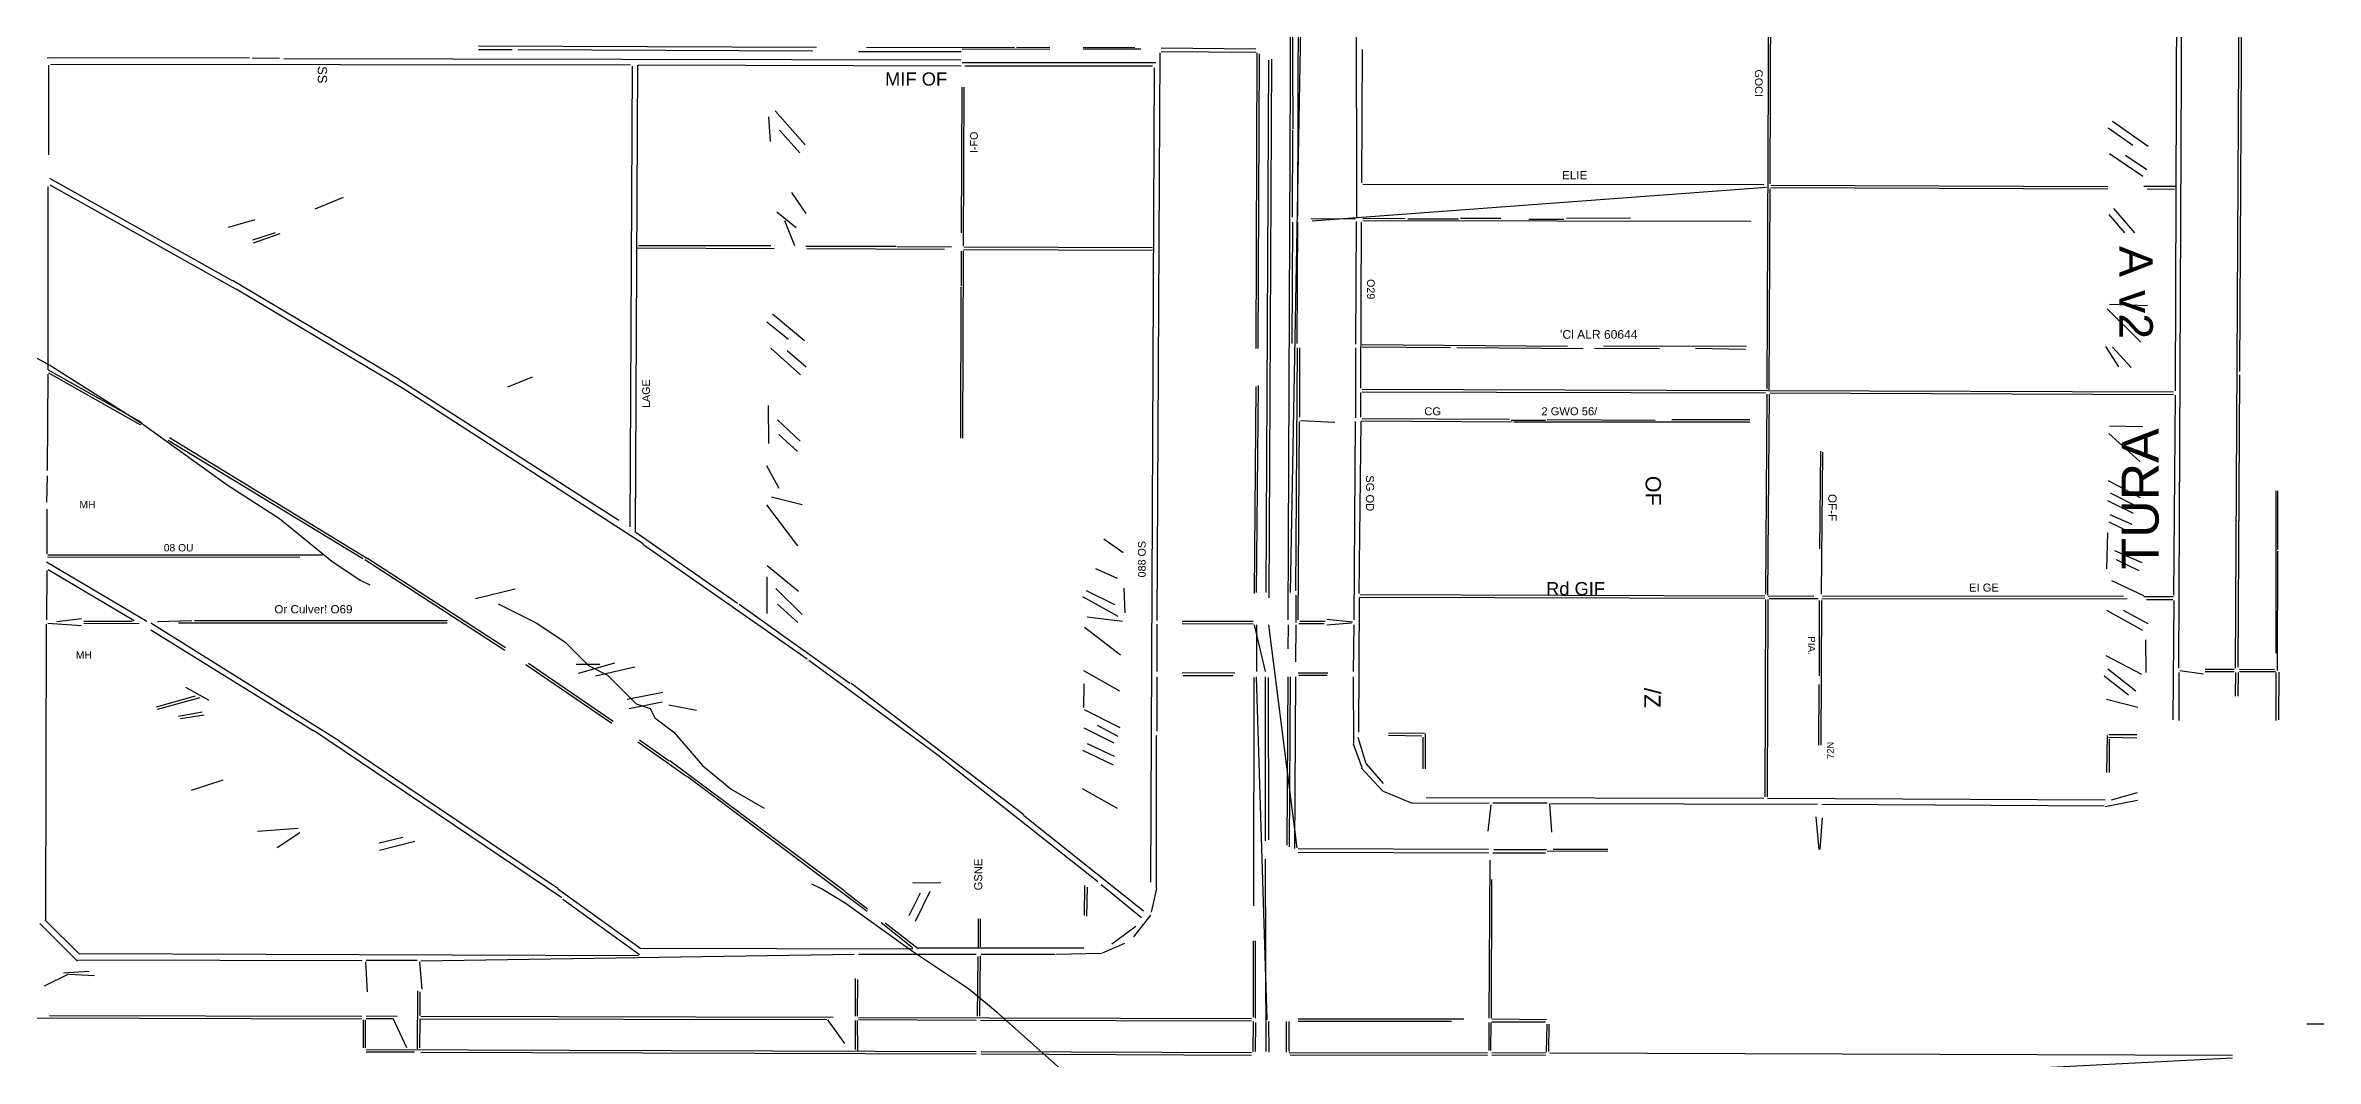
# Model space of a CAD drawing. Header units: feet. Extents: x 12 to 960, y 13 to 702.
# Drawn here: x 223 to 492.5, y 346.9 to 467.2 of the extents above; entities that cross this region are included whole.
import ezdxf
from ezdxf.enums import TextEntityAlignment as Align

# ---------------------------------------------------------------- set-up
doc = ezdxf.new("R2010")
doc.units = ezdxf.units.FT
for name, color, linetype in [('AGUA', 4, 'CONTINUOUS'), ('ALCANTARILLADO', 2, 'CONTINUOUS'), ('EJE_VIA', 7, 'CONTINUOUS'), ('TEXTO', 7, 'CONTINUOUS')]:
    doc.layers.add(name, color=color, linetype=linetype)
doc.styles.add('CAD_TEXT', font='Arial')

msp = doc.modelspace()

# ---------------------------------------------------------------- linework, layer by layer
at = {"layer": 'AGUA'}
for p, q in [((212.4, 435.35), (223.7, 429.15)), ((223.7, 429.15), (234.41, 422.39)), ((234.41, 422.39), (244.56, 415.05)), ((244.56, 415.05), (250.79, 411.08)), ((250.79, 411.08), (257, 406.01)), ((257, 406.01), (260.37, 403.74)), ((260.37, 403.74), (261.5, 403.19)), ((276.73, 400.93), (281.26, 398.67)), ((281.26, 398.67), (284.65, 396.41)), ((284.65, 396.41), (287.46, 393.59)), ((287.46, 393.59), (289.72, 392.46)), ((289.72, 392.46), (291.41, 390.78)), ((291.41, 390.78), (293.12, 389.07)), ((293.12, 389.07), (294.8, 388.52)), ((294.8, 388.52), (295.35, 387.39)), ((295.35, 387.39), (297.62, 385.7)), ((297.62, 385.7), (301.01, 381.75)), ((301.01, 381.75), (304.4, 378.92)), ((304.4, 378.92), (308.34, 376.66)), ((315.12, 367.08), (313.99, 367.63)), ((317.94, 365.37), (315.12, 367.08)), ((325.83, 359.74), (317.94, 365.37)), ((332.61, 355.22), (325.83, 359.74)), ((336, 352.4), (332.61, 355.22)), ((351.23, 338.86), (336, 352.4))]:
    msp.add_line(p, q, dxfattribs=at)
at = {"layer": 'ALCANTARILLADO'}
msp.add_line((223.59, 465.02), (292.45, 464.91), dxfattribs=at)
at = {"layer": 'EJE_VIA'}
for p, q in [((484.04, 581.54), (482.99, 393.31)), ((484.25, 566.86), (483.49, 428.52)), ((476.77, 503), (476.27, 393.31)), ((371.02, 474.77), (371.12, 457.27)), ((378.61, 474.67), (378.65, 446.75)), ((427.58, 474.46), (427.38, 426.44)), ((427.83, 474.46), (427.75, 450.81)), ((370.81, 473.21), (370.51, 399.04)), ((371.74, 473.73), (371.66, 446.96)), ((476.02, 474.36), (475.85, 426.23)), ((372.04, 471.34), (370.8, 402.27)), ((274.43, 467.2), (314.53, 467.02)), ((278.39, 466.72), (274.43, 466.72)), ((279.11, 466.74), (314.11, 466.6)), ((319.53, 466.52), (331.72, 466.52)), ((320.47, 466.99), (338.07, 467.01)), ((331.82, 466.82), (342.24, 466.8)), ((338.28, 467.02), (342.24, 466.98)), ((346.2, 467.03), (352.34, 467)), ((346.2, 466.82), (353.07, 466.81)), ((355.29, 466.34), (354.94, 398.94)), ((355.47, 466.93), (366.72, 466.84)), ((355.47, 466.53), (366.72, 466.42)), ((366.81, 466.34), (366.71, 431.23)), ((379.35, 466.75), (379.26, 450.92)), ((247.24, 465.76), (223.18, 465.71)), ((223.37, 464.88), (223.34, 454.25)), ((247.55, 465.74), (250.78, 465.73)), ((251.3, 465.69), (331.72, 465.53)), ((292.64, 464.77), (292.39, 410.09)), ((293.28, 464.88), (293.02, 409.56)), ((293.38, 464.94), (331.72, 464.8)), ((331.82, 465.19), (354.84, 465.19)), ((332.14, 464.82), (354.43, 464.79)), ((354.64, 464.57), (354.21, 367.9)), ((367.11, 466.23), (366.95, 431.23)), ((368.21, 465.5), (367.89, 402.27)), ((368.57, 465.61), (368.25, 401.65)), ((331.78, 462.27), (331.71, 444.98)), ((332.05, 462.27), (331.94, 443.42)), ((308.85, 458.74), (309.03, 455.81)), ((309.65, 459.47), (313.2, 455.44)), ((310.14, 457.16), (312.58, 454.49)), ((371.07, 457.17), (371.03, 446.86)), ((467.91, 457.44), (470.82, 455.4)), ((468.42, 458.22), (472.66, 455.29)), ((468.08, 454.41), (472.03, 451.69)), ((469.97, 454.19), (472.51, 452.52)), ((223.28, 450.5), (223.28, 428.73)), ((223.47, 451.49), (245.16, 439.34)), ((223.52, 450.67), (245.62, 438.31)), ((373.38, 446.42), (427.34, 450.39)), ((379.43, 450.75), (427.03, 450.7)), ((427.73, 450.19), (427.63, 426.34)), ((427.86, 450.63), (467.86, 450.5)), ((427.86, 450.35), (467.86, 450.2)), ((472.14, 450.52), (475.89, 450.52)), ((472.55, 450.19), (475.78, 450.18)), ((258.36, 449.17), (254.99, 447.79)), ((309.84, 447.48), (312.14, 445.61)), ((311.58, 449.75), (313.28, 447.27)), ((468.55, 447.86), (471.02, 444.99)), ((247.85, 446.51), (244.7, 445.63)), ((250.26, 444.98), (247.56, 444.11)), ((250.83, 444.85), (247.64, 443.77)), ((310.73, 446.46), (311.93, 443.46)), ((371.05, 446.23), (370.98, 431.86)), ((371.67, 446.23), (371.59, 431.86)), ((373.28, 446.69), (378.49, 446.66)), ((378.63, 446.34), (378.53, 431.75)), ((379.22, 446.23), (379.15, 426.54)), ((384.43, 446.7), (379.43, 446.65)), ((379.43, 446.43), (425.47, 446.38)), ((390.78, 446.62), (384.74, 446.62)), ((390.99, 446.74), (395.78, 446.73)), ((399.11, 446.62), (403.28, 446.62)), ((411.2, 446.74), (403.59, 446.7)), ((467.97, 447.16), (469.83, 444.99)), ((293.28, 443.18), (309.53, 443.13)), ((293.39, 443.48), (309.11, 443.47)), ((313.28, 443.41), (324.01, 443.38)), ((313.38, 443.13), (329.74, 443.03)), ((324.11, 443.34), (330.57, 443.31)), ((331.74, 442.79), (331.72, 438.63)), ((331.96, 442.9), (331.88, 420.61)), ((332.03, 443.33), (354.43, 443.24)), ((332.03, 443.01), (354.43, 442.93)), ((245.2, 439.36), (264.99, 427.59)), ((245.65, 438.33), (265.03, 426.78)), ((331.68, 438.52), (331.65, 420.61)), ((308.66, 434.43), (311.2, 432.35)), ((309.3, 435.37), (313.11, 432.2)), ((467.78, 435.94), (471.77, 432.01)), ((468.07, 436.51), (472.56, 436.34)), ((371.63, 431.34), (371.41, 402.48)), ((371.9, 431.34), (371.88, 423.11)), ((378.55, 431.34), (378.54, 423)), ((379.32, 431.74), (403.7, 431.54)), ((379.32, 431.46), (389.84, 431.37)), ((390.57, 431.37), (405.57, 431.25)), ((407.97, 431.56), (424.95, 431.51)), ((418.91, 431.28), (424.85, 431.16)), ((467.6, 431.47), (469.14, 429.06)), ((468.43, 431.39), (470.63, 429)), ((223.33, 428.71), (234.45, 422.45)), ((309.14, 431.27), (312.66, 428.11)), ((311.08, 431.02), (313.31, 429.07)), ((406.93, 431.27), (414.64, 431.23)), ((223.27, 428.21), (223.19, 416.75)), ((223.34, 428.35), (234.29, 422.19)), ((265.01, 427.57), (291.09, 410.86)), ((265.07, 426.78), (293.96, 408.09)), ((280.8, 427.86), (277.86, 426.65)), ((366.7, 426.75), (366.5, 402.17)), ((366.98, 426.86), (366.75, 402.27)), ((379.15, 426.02), (379.15, 423.11)), ((379.32, 426.41), (475.68, 426.09)), ((379.32, 426.1), (427.24, 425.97)), ((427.76, 425.98), (475.68, 425.78)), ((483.51, 428.11), (483.31, 393.42)), ((308.81, 424.46), (308.83, 419.98)), ((427.4, 425.81), (427.22, 402.06)), ((427.65, 425.81), (427.47, 401.96)), ((475.86, 425.71), (475.65, 401.96)), ((237.73, 420.66), (261.25, 406.32)), ((309.91, 422.76), (312.61, 420.25)), ((310.07, 421.04), (312.3, 419)), ((371.85, 422.59), (371.69, 399.04)), ((372.03, 422.7), (376.1, 422.51)), ((378.49, 422.59), (378.33, 399.04)), ((379.17, 422.58), (378.92, 402.17)), ((379.22, 422.66), (397.14, 422.54)), ((379.32, 422.93), (396.82, 422.84)), ((397.03, 422.72), (401.09, 422.72)), ((425.36, 422.5), (397.34, 422.49)), ((401.3, 422.8), (414.11, 422.75)), ((425.36, 422.79), (416.09, 422.79)), ((467.98, 421.15), (471.66, 417.84)), ((468.07, 422.07), (472.04, 421.97)), ((237.56, 420.37), (260.69, 406.31)), ((433.76, 419.04), (433.62, 407.48)), ((434.01, 418.94), (433.85, 402.06)), ((223.18, 416.13), (223.12, 413)), ((308.59, 417.37), (310.07, 414.67)), ((467.91, 415.58), (471.69, 413.56)), ((308.61, 412.68), (312.28, 407.8)), ((309.19, 413.63), (312.85, 412.72)), ((467.81, 413.21), (470.87, 411.71)), ((468.16, 414.12), (471.6, 412.35)), ((487.82, 414.36), (487.82, 395.09)), ((488, 414.36), (488, 407.38)), ((223.15, 412.17), (223.15, 406.86)), ((467.99, 410.65), (470.67, 409.35)), ((468.12, 411.52), (470.72, 410.39)), ((292.97, 409.5), (305.17, 400.99)), ((293.94, 408), (313.44, 394.38)), ((348.65, 408.66), (350.95, 407.01)), ((467.84, 409.36), (467.73, 405.09)), ((468.68, 407.26), (471.9, 405.85)), ((488, 407.17), (487.99, 393)), ((223.13, 405.9), (235.02, 398.86)), ((223.14, 404.88), (223.13, 399.04)), ((223.28, 406.73), (255.89, 406.73)), ((253.18, 406.48), (223.28, 406.43)), ((223.33, 404.99), (233.54, 398.96)), ((260.9, 406.21), (277.54, 395.43)), ((261.24, 406.35), (277.61, 395.75)), ((308.68, 405.5), (312.39, 402.43)), ((347.68, 405.14), (350.24, 403.99)), ((468.84, 406.2), (471.56, 404.87)), ((278.75, 402.68), (274.04, 401.53)), ((308.63, 404.15), (308.63, 399.77)), ((309.7, 402.75), (312.86, 399.66)), ((346.11, 401.79), (350.33, 399.48)), ((346.57, 402.5), (349.91, 400.85)), ((351.04, 402.8), (351.15, 399.87)), ((371.45, 401.96), (371.44, 398.73)), ((378.96, 401.65), (378.9, 385.71)), ((379.01, 401.73), (427.14, 401.6)), ((379.11, 402.04), (427.14, 401.87)), ((427.55, 401.87), (432.97, 401.85)), ((469.74, 401.86), (434.01, 401.8)), ((468.32, 403.71), (472.11, 401.91)), ((472.14, 401.81), (475.68, 401.81)), ((227.26, 399.15), (224.33, 398.8)), ((270.68, 398.93), (240.68, 398.91)), ((305.37, 400.88), (318.5, 391.5)), ((309.93, 400.88), (312.32, 398.71)), ((346.7, 399.4), (350.89, 398.89)), ((375.14, 399.1), (378.17, 398.78)), ((427.24, 401.44), (427.15, 378)), ((427.5, 401.44), (427.42, 378)), ((427.66, 401.57), (433.49, 401.55)), ((433.59, 401.34), (433.61, 392.38)), ((433.88, 401.34), (433.78, 384.15)), ((470.16, 401.54), (433.91, 401.5)), ((467.71, 400.19), (472, 397.82)), ((469.69, 400.18), (472.63, 398.59)), ((472.45, 401.46), (475.57, 401.45)), ((475.69, 401.34), (475.6, 387.17)), ((223.09, 398.52), (223, 363.42)), ((223.27, 398.65), (227.26, 398.34)), ((227.55, 398.87), (233.28, 398.87)), ((234.11, 398.58), (227.55, 398.57)), ((235.49, 397.86), (254.77, 385.9)), ((235.52, 398.66), (257.91, 384.67)), ((240.37, 398.9), (236.3, 398.81)), ((270.68, 398.65), (238.8, 398.64)), ((346.38, 398.14), (350.65, 394.88)), ((354.95, 398.52), (354.94, 392.9)), ((357.97, 398.88), (366.41, 398.87)), ((357.97, 398.6), (366.41, 398.57)), ((366.52, 398.42), (367.83, 392.9)), ((366.78, 398.42), (366.78, 392.9)), ((368.23, 398.42), (371.59, 371.96)), ((370.53, 398.42), (370.49, 395.6)), ((371.45, 398.42), (371.4, 394.04)), ((374.84, 398.57), (371.82, 398.57)), ((371.93, 398.87), (374.95, 398.87)), ((378.07, 398.63), (375.13, 398.38)), ((378.36, 398.42), (378.26, 392.9)), ((472.35, 396.65), (472.37, 392.79)), ((280.02, 393.74), (290.23, 386.76)), ((280.34, 393.9), (290.42, 386.99)), ((285.99, 393.78), (288.8, 393.78)), ((290.56, 393.89), (286.25, 392.65)), ((313.62, 394.25), (329.27, 382.76)), ((467.62, 394.81), (471.88, 392.59)), ((239.63, 391.02), (242.4, 389.48)), ((292.97, 393.4), (288.31, 392.36)), ((318.63, 391.56), (339.15, 375.9)), ((346.27, 391.44), (346.24, 388.63)), ((346.26, 393), (350.52, 390.6)), ((354.95, 392.27), (354.95, 385.81)), ((357.97, 392.77), (364.22, 392.74)), ((358.07, 392.43), (364.01, 392.42)), ((366.48, 392.17), (366.42, 365.09)), ((366.75, 392.27), (368, 351.54)), ((367.83, 392.27), (367.81, 372.79)), ((368.18, 392.17), (368.23, 372.9)), ((370.49, 392.27), (370.39, 372.27)), ((370.78, 392.27), (370.68, 372.06)), ((371.41, 392.27), (371.31, 371.86)), ((371.72, 392.75), (375.26, 392.75)), ((375.16, 392.43), (371.82, 392.42)), ((378.28, 392.27), (378.29, 384.36)), ((433.57, 391.34), (433.5, 384.15)), ((467.42, 392.37), (470.33, 390.14)), ((467.86, 393.2), (471.2, 390.61)), ((476.29, 392.79), (476.28, 387.06)), ((476.41, 393.01), (479.24, 392.6)), ((479.43, 393.19), (482.86, 393.18)), ((479.43, 392.91), (482.86, 392.9)), ((483.01, 392.79), (483, 389.98)), ((483.36, 392.79), (483.29, 389.98)), ((483.49, 393.16), (487.66, 393.15)), ((483.49, 392.89), (487.76, 392.88)), ((487.81, 392.79), (487.8, 387.06)), ((488.19, 392.8), (488.14, 387.17)), ((240.76, 389.96), (236.14, 388.68)), ((241.31, 389.76), (236.26, 388.38)), ((296.3, 390.42), (292.05, 389.58)), ((296.22, 389.26), (292.31, 388.48)), ((297.03, 388.93), (300.28, 388.29)), ((346.34, 388.39), (350.54, 386.26)), ((467.7, 389.62), (471.44, 388.65)), ((241.62, 388.06), (238.79, 387.54)), ((241.82, 387.73), (239.01, 387.27)), ((254.81, 385.92), (284.29, 366.07)), ((346.29, 386.2), (349.83, 384.42)), ((347.86, 386.53), (350.33, 385.21)), ((382.45, 385.6), (386.72, 385.59)), ((386.82, 385.5), (386.81, 381.34)), ((257.91, 384.63), (283.84, 367.18)), ((293.33, 384.53), (299.09, 380.47)), ((293.52, 384.77), (297.06, 382.28)), ((329.23, 382.78), (347.93, 367.96)), ((346.12, 383.57), (349.78, 381.83)), ((346.67, 384.35), (349.87, 382.85)), ((354.88, 385.29), (354.87, 367.17)), ((378.27, 384.29), (379.3, 381.5)), ((378.82, 385.09), (379.77, 381.97)), ((382.45, 385.33), (386.41, 385.25)), ((386.53, 385.09), (386.53, 381.34)), ((467.8, 385.29), (467.71, 380.92)), ((471.3, 385.39), (467.97, 385.39)), ((467.97, 385.1), (471.31, 385.03)), ((468.04, 384.88), (468.04, 380.92)), ((297.14, 382.32), (317.94, 366.82)), ((299.17, 380.48), (320.56, 364.45)), ((379.22, 381.44), (381.77, 378.67)), ((379.8, 381.92), (381.84, 379.58)), ((244.04, 380), (240.28, 378.77)), ((346.08, 379.01), (350.23, 376.68)), ((381.84, 378.67), (385.26, 377.28)), ((386.93, 377.95), (427.03, 377.84)), ((427.45, 377.85), (467.55, 377.66)), ((471.41, 377.57), (467.54, 376.82)), ((471.37, 378.47), (468.27, 377.62)), ((339.14, 375.85), (353.36, 364.46)), ((385.36, 377.32), (394.43, 377.25)), ((394.6, 377.06), (394.26, 373.92)), ((401.3, 377.26), (394.84, 377.26)), ((401.57, 377.17), (401.8, 373.83)), ((401.72, 377.22), (433.39, 377.16)), ((433.18, 375.63), (433.54, 371.76)), ((433.96, 375.52), (433.66, 371.75)), ((433.91, 377.14), (467.45, 376.96)), ((252.98, 374.27), (248.18, 373.91)), ((253.2, 373.74), (250.51, 371.95)), ((265.42, 373.2), (262.62, 372.51)), ((266.84, 372.71), (262.66, 371.65)), ((367.82, 370.61), (367.88, 347.79)), ((371.72, 371.88), (394.32, 371.79)), ((371.72, 371.43), (394.32, 371.38)), ((394.49, 370.5), (394.37, 351.75)), ((394.84, 371.38), (401.09, 371.37)), ((394.95, 371.76), (401.2, 371.75)), ((401.3, 371.6), (408.49, 371.58)), ((402.03, 371.79), (408.49, 371.79)), ((283.82, 367.1), (293.7, 360.02)), ((317.97, 366.75), (320.6, 364.71)), ((329.32, 367.79), (325.99, 367.76)), ((328.02, 366.78), (326.27, 363.23)), ((346.37, 367.48), (346.32, 363.94)), ((346.68, 367.27), (346.6, 363.84)), ((348.33, 367.62), (353.13, 363.67)), ((354.9, 367.13), (354.27, 364.32)), ((394.67, 368.21), (394.64, 351.75)), ((284.42, 365.87), (293.54, 359.28)), ((326.87, 366.57), (325.49, 363.87)), ((354.21, 363.95), (352.17, 361.39)), ((222.34, 362.99), (226.81, 358.51)), ((222.94, 363.39), (227.02, 359.35)), ((322.24, 363.08), (325.95, 360.14)), ((322.7, 363.06), (326.62, 360.01)), ((333.73, 363.52), (333.72, 360.09)), ((333.97, 363.52), (333.96, 360.19)), ((352.44, 362.6), (349.6, 360.54)), ((226.82, 358.67), (260.57, 358.58)), ((227.03, 359.41), (293.39, 359.19)), ((267.14, 358.59), (261.09, 358.59)), ((267.55, 358.56), (319.01, 359.32)), ((293.7, 360.04), (325.99, 359.96)), ((319.53, 359.35), (333.49, 359.33)), ((346.3, 360.05), (326.61, 360.05)), ((333.71, 359.04), (333.64, 351.96)), ((333.97, 359.15), (333.89, 351.96)), ((334.11, 359.32), (342.86, 359.32)), ((348.39, 359.4), (342.97, 359.28)), ((351.11, 360.58), (348.48, 359.47)), ((366.39, 360.92), (366.38, 351.86)), ((366.64, 360.92), (366.64, 351.75)), ((225.66, 356.91), (222.84, 355.55)), ((228.18, 357.28), (225.14, 357.09)), ((225.78, 356.94), (228.81, 356.79)), ((260.99, 358.42), (261.18, 354.87)), ((267.4, 358.42), (267.67, 355.18)), ((319.13, 356.44), (319.12, 351.96)), ((319.41, 356.34), (319.38, 351.96)), ((267.18, 354.98), (267.12, 348.11)), ((267.44, 354.88), (267.43, 352.06)), ((220.99, 351.78), (260.57, 351.66)), ((223.49, 352.05), (260.57, 351.99)), ((260.73, 351.54), (260.72, 348.21)), ((260.97, 351.54), (260.97, 348.21)), ((261.09, 352.01), (264.74, 351.99)), ((261.09, 351.7), (264.22, 351.69)), ((264.25, 351.72), (265.88, 348.26)), ((267.44, 351.54), (267.39, 348.21)), ((267.45, 351.66), (315.78, 351.56)), ((267.55, 351.96), (316.51, 351.84)), ((315.84, 351.54), (317.87, 348.71)), ((319.12, 351.44), (319.14, 348)), ((319.37, 351.44), (319.43, 347.9)), ((319.53, 351.82), (366.2, 351.69)), ((319.53, 351.59), (333.49, 351.49)), ((334.01, 351.51), (366.2, 351.4)), ((366.38, 351.34), (366.35, 347.79)), ((366.65, 351.23), (366.63, 347.79)), ((368.21, 351.33), (368.24, 347.69)), ((370.32, 351.34), (370.3, 347.69)), ((370.63, 351.34), (370.62, 347.79)), ((371.72, 351.66), (391.41, 351.66)), ((371.72, 351.37), (389.95, 351.37)), ((394.38, 351.23), (394.37, 347.9)), ((394.6, 351.23), (394.58, 347.9)), ((394.74, 351.64), (401.2, 351.59)), ((394.74, 351.31), (401.09, 351.3)), ((401.24, 351.02), (401.17, 347.69)), ((401.5, 351.02), (401.44, 347.79)), ((491.51, 351.08), (547.24, 350.94)), ((261.09, 348), (333.49, 347.79)), ((334.11, 347.77), (366.2, 347.65)), ((266.82, 347.71), (261.09, 347.71)), ((267.55, 347.68), (333.49, 347.5)), ((334.11, 347.5), (366.2, 347.35)), ((370.68, 347.66), (394.22, 347.63)), ((370.78, 347.37), (394.22, 347.35)), ((394.74, 347.67), (401.09, 347.62)), ((394.74, 347.38), (401.09, 347.35)), ((394.74, 342.51), (482.66, 347.03)), ((401.61, 347.61), (482.66, 347.34))]:
    msp.add_line(p, q, dxfattribs=at)

# ---------------------------------------------------------------- texts
at = {"layer": 'TEXTO', "style": 'CAD_TEXT'}
for s, height, rotation, p in [('SS', 1.102, 270, (255.88, 463.75)), ('GOCI', 0.912, 270, (426.43, 462.75)), ('I-FO', 0.912, 90, (333.24, 455.72)), ('A v2', 3.952, 270, (471.23, 437.89)), ('O29', 0.912, 270, (380.37, 438.29)), ('LAGE', 0.912, 90, (294.31, 425.89)), ('TURA', 4.408, 90, (471.7, 413.39)), ('SG OD', 0.95, 270, (380.27, 414.06)), ('OF', 1.824, 270, (413.9, 414.36)), ('OF-F', 0.988, 270, (435.17, 412.36)), ('088 OS', 0.912, 90, (353.17, 406.23)), ('PIA.', 0.836, 270, (432.7, 395.99)), ('/Z', 1.938, 270, (413.8, 389.76)), ('72N', 0.798, 90, (434.93, 383.53)), ('GSNE', 0.95, 90, (333.74, 368.79))]:
    msp.add_text(s, height=height, rotation=rotation, dxfattribs=at).set_placement(p, align=Align.MIDDLE_CENTER)
for s, height, p in [('MIF OF', 1.558, (326.37, 463.25)), ('ELIE', 0.988, (404.57, 451.82)), ("'Cl ALR 60644", 1.0259, (407.43, 432.92)), ('CG', 0.95, (387.7, 423.79)), ('2 GWO 56/', 0.95, (403.93, 423.79)), ('MH', 0.874, (227.98, 412.72)), ('08 OU', 0.874, (238.81, 407.59)), ('Rd GIF', 1.558, (404.67, 402.73)), ('EI GE', 0.95, (453.16, 402.86)), ('Or Culver! O69', 0.9879, (254.81, 400.29)), ('MH', 0.874, (227.55, 394.86))]:
    msp.add_text(s, height=height, dxfattribs=at).set_placement(p, align=Align.MIDDLE_CENTER)

doc.saveas('drawing.dxf')
